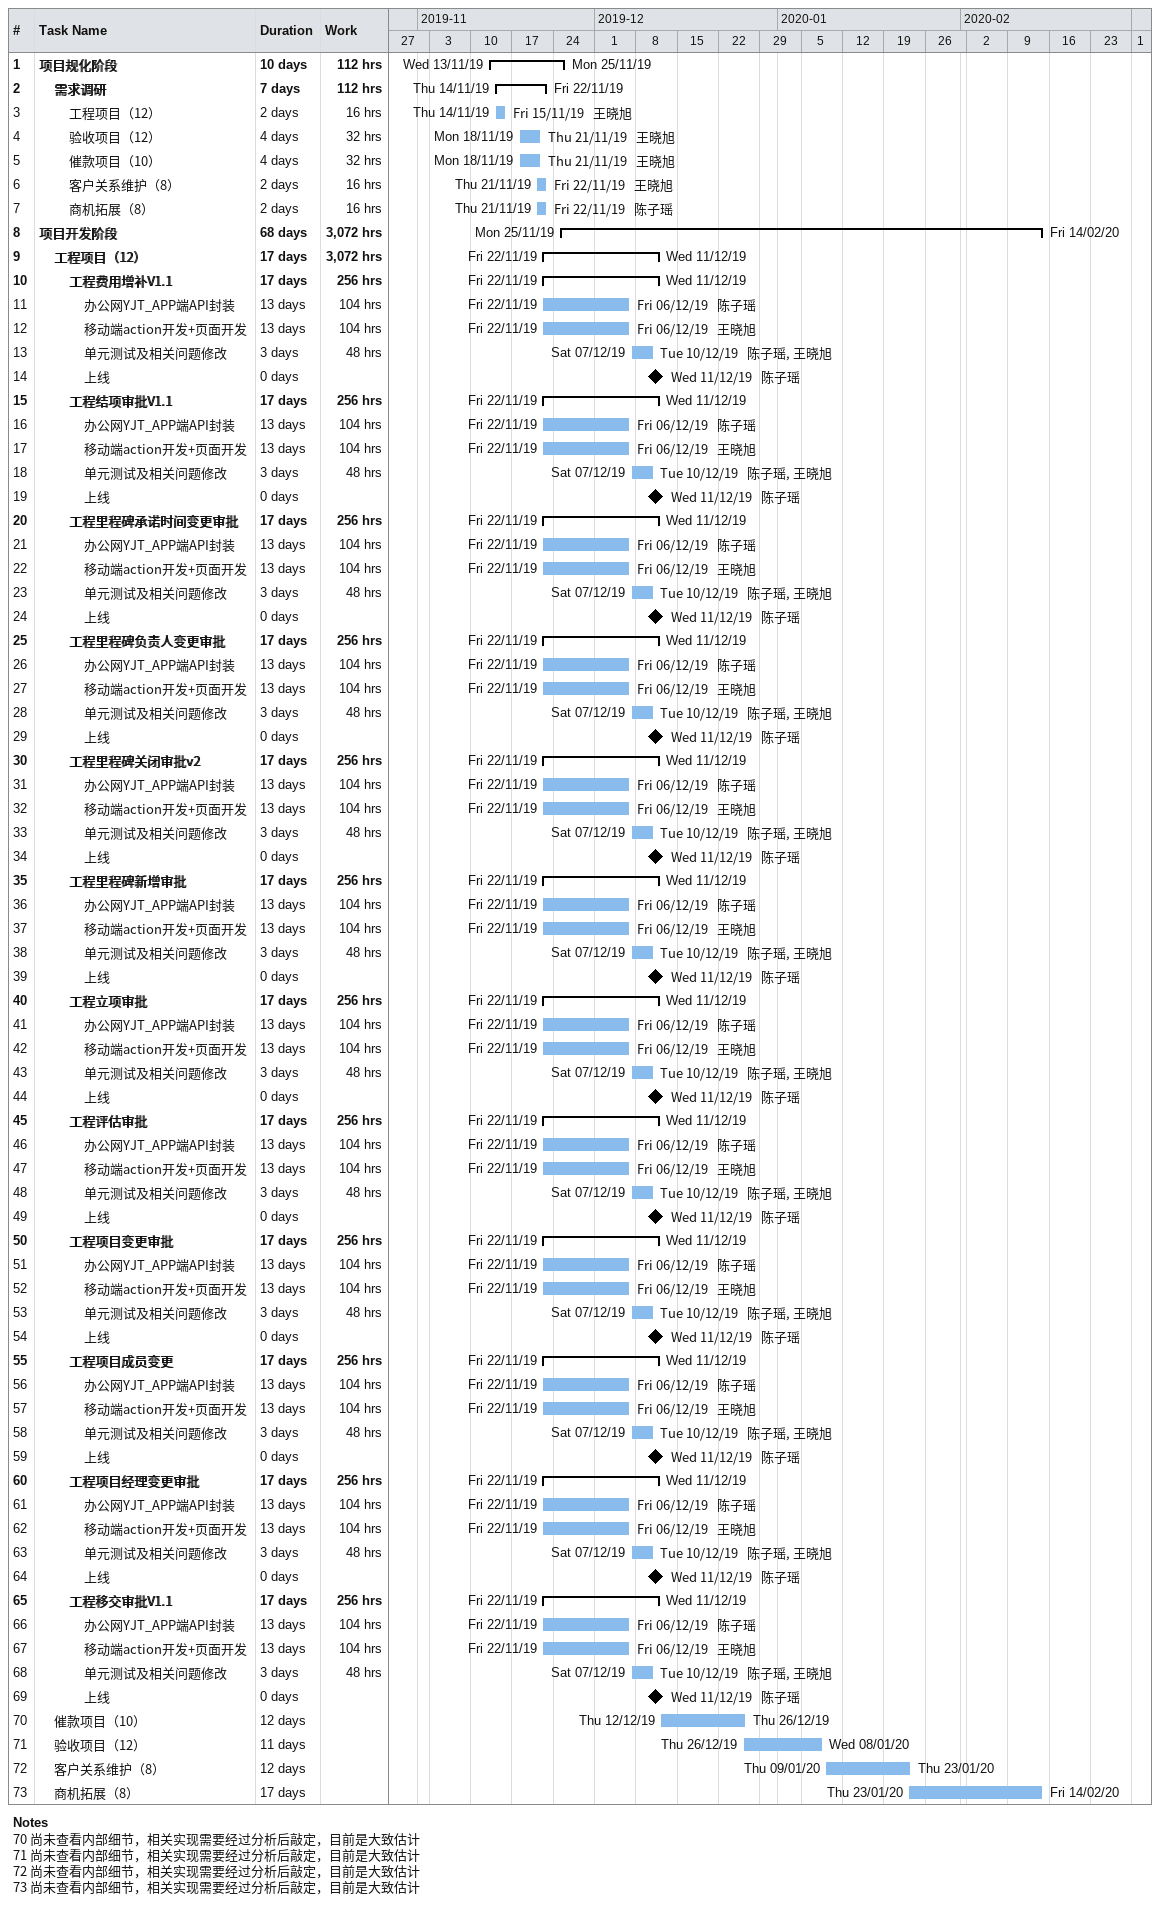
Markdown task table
| ID | Level | Task | Duration | Start | Finish | Resources | Work (h) |
|---|---|---|---|---|---|---|---|
| 1 | 1 | **项目规化阶段** | 10d | 2019-11-13 | 2019-11-25 |  | 112 |
| 2 | 2 | **需求调研** | 7d | 2019-11-14 | 2019-11-22 |  | 112 |
| 3 | 3 | 工程项目（12） | 2d | 2019-11-14 | 2019-11-15 | 王晓旭 | 16 |
| 4 | 3 | 验收项目（12） | 4d | 2019-11-18 | 2019-11-21 | 王晓旭 | 32 |
| 5 | 3 | 催款项目（10） | 4d | 2019-11-18 | 2019-11-21 | 王晓旭 | 32 |
| 6 | 3 | 客户关系维护（8） | 2d | 2019-11-21 | 2019-11-22 | 王晓旭 | 16 |
| 7 | 3 | 商机拓展（8） | 2d | 2019-11-21 | 2019-11-22 | 陈子瑶 | 16 |
| 8 | 1 | **项目开发阶段** | 68d | 2019-11-25 | 2020-02-14 |  | 3072 |
| 9 | 2 | **工程项目（12）** | 17d | 2019-11-22 | 2019-12-11 |  | 3072 |
| 10 | 3 | **工程费用增补V1.1** | 17d | 2019-11-22 | 2019-12-11 |  | 256 |
| 11 | 4 | 办公网YJT_APP端API封装 | 13d | 2019-11-22 | 2019-12-06 | 陈子瑶 | 104 |
| 12 | 4 | 移动端action开发+页面开发 | 13d | 2019-11-22 | 2019-12-06 | 王晓旭 | 104 |
| 13 | 4 | 单元测试及相关问题修改 | 3d | 2019-12-07 | 2019-12-10 | 陈子瑶, 王晓旭 | 48 |
| 14 | 4 | 上线 | 0d | 2019-12-11 | 2019-12-11 | 陈子瑶 |  |
| 15 | 3 | **工程结项审批V1.1** | 17d | 2019-11-22 | 2019-12-11 |  | 256 |
| 16 | 4 | 办公网YJT_APP端API封装 | 13d | 2019-11-22 | 2019-12-06 | 陈子瑶 | 104 |
| 17 | 4 | 移动端action开发+页面开发 | 13d | 2019-11-22 | 2019-12-06 | 王晓旭 | 104 |
| 18 | 4 | 单元测试及相关问题修改 | 3d | 2019-12-07 | 2019-12-10 | 陈子瑶, 王晓旭 | 48 |
| 19 | 4 | 上线 | 0d | 2019-12-11 | 2019-12-11 | 陈子瑶 |  |
| 20 | 3 | **工程里程碑承诺时间变更审批** | 17d | 2019-11-22 | 2019-12-11 |  | 256 |
| 21 | 4 | 办公网YJT_APP端API封装 | 13d | 2019-11-22 | 2019-12-06 | 陈子瑶 | 104 |
| 22 | 4 | 移动端action开发+页面开发 | 13d | 2019-11-22 | 2019-12-06 | 王晓旭 | 104 |
| 23 | 4 | 单元测试及相关问题修改 | 3d | 2019-12-07 | 2019-12-10 | 陈子瑶, 王晓旭 | 48 |
| 24 | 4 | 上线 | 0d | 2019-12-11 | 2019-12-11 | 陈子瑶 |  |
| 25 | 3 | **工程里程碑负责人变更审批** | 17d | 2019-11-22 | 2019-12-11 |  | 256 |
| 26 | 4 | 办公网YJT_APP端API封装 | 13d | 2019-11-22 | 2019-12-06 | 陈子瑶 | 104 |
| 27 | 4 | 移动端action开发+页面开发 | 13d | 2019-11-22 | 2019-12-06 | 王晓旭 | 104 |
| 28 | 4 | 单元测试及相关问题修改 | 3d | 2019-12-07 | 2019-12-10 | 陈子瑶, 王晓旭 | 48 |
| 29 | 4 | 上线 | 0d | 2019-12-11 | 2019-12-11 | 陈子瑶 |  |
| 30 | 3 | **工程里程碑关闭审批v2** | 17d | 2019-11-22 | 2019-12-11 |  | 256 |
| 31 | 4 | 办公网YJT_APP端API封装 | 13d | 2019-11-22 | 2019-12-06 | 陈子瑶 | 104 |
| 32 | 4 | 移动端action开发+页面开发 | 13d | 2019-11-22 | 2019-12-06 | 王晓旭 | 104 |
| 33 | 4 | 单元测试及相关问题修改 | 3d | 2019-12-07 | 2019-12-10 | 陈子瑶, 王晓旭 | 48 |
| 34 | 4 | 上线 | 0d | 2019-12-11 | 2019-12-11 | 陈子瑶 |  |
| 35 | 3 | **工程里程碑新增审批** | 17d | 2019-11-22 | 2019-12-11 |  | 256 |
| 36 | 4 | 办公网YJT_APP端API封装 | 13d | 2019-11-22 | 2019-12-06 | 陈子瑶 | 104 |
| 37 | 4 | 移动端action开发+页面开发 | 13d | 2019-11-22 | 2019-12-06 | 王晓旭 | 104 |
| 38 | 4 | 单元测试及相关问题修改 | 3d | 2019-12-07 | 2019-12-10 | 陈子瑶, 王晓旭 | 48 |
| 39 | 4 | 上线 | 0d | 2019-12-11 | 2019-12-11 | 陈子瑶 |  |
| 40 | 3 | **工程立项审批** | 17d | 2019-11-22 | 2019-12-11 |  | 256 |
| 41 | 4 | 办公网YJT_APP端API封装 | 13d | 2019-11-22 | 2019-12-06 | 陈子瑶 | 104 |
| 42 | 4 | 移动端action开发+页面开发 | 13d | 2019-11-22 | 2019-12-06 | 王晓旭 | 104 |
| 43 | 4 | 单元测试及相关问题修改 | 3d | 2019-12-07 | 2019-12-10 | 陈子瑶, 王晓旭 | 48 |
| 44 | 4 | 上线 | 0d | 2019-12-11 | 2019-12-11 | 陈子瑶 |  |
| 45 | 3 | **工程评估审批** | 17d | 2019-11-22 | 2019-12-11 |  | 256 |
| 46 | 4 | 办公网YJT_APP端API封装 | 13d | 2019-11-22 | 2019-12-06 | 陈子瑶 | 104 |
| 47 | 4 | 移动端action开发+页面开发 | 13d | 2019-11-22 | 2019-12-06 | 王晓旭 | 104 |
| 48 | 4 | 单元测试及相关问题修改 | 3d | 2019-12-07 | 2019-12-10 | 陈子瑶, 王晓旭 | 48 |
| 49 | 4 | 上线 | 0d | 2019-12-11 | 2019-12-11 | 陈子瑶 |  |
| 50 | 3 | **工程项目变更审批** | 17d | 2019-11-22 | 2019-12-11 |  | 256 |
| 51 | 4 | 办公网YJT_APP端API封装 | 13d | 2019-11-22 | 2019-12-06 | 陈子瑶 | 104 |
| 52 | 4 | 移动端action开发+页面开发 | 13d | 2019-11-22 | 2019-12-06 | 王晓旭 | 104 |
| 53 | 4 | 单元测试及相关问题修改 | 3d | 2019-12-07 | 2019-12-10 | 陈子瑶, 王晓旭 | 48 |
| 54 | 4 | 上线 | 0d | 2019-12-11 | 2019-12-11 | 陈子瑶 |  |
| 55 | 3 | **工程项目成员变更** | 17d | 2019-11-22 | 2019-12-11 |  | 256 |
| 56 | 4 | 办公网YJT_APP端API封装 | 13d | 2019-11-22 | 2019-12-06 | 陈子瑶 | 104 |
| 57 | 4 | 移动端action开发+页面开发 | 13d | 2019-11-22 | 2019-12-06 | 王晓旭 | 104 |
| 58 | 4 | 单元测试及相关问题修改 | 3d | 2019-12-07 | 2019-12-10 | 陈子瑶, 王晓旭 | 48 |
| 59 | 4 | 上线 | 0d | 2019-12-11 | 2019-12-11 | 陈子瑶 |  |
| 60 | 3 | **工程项目经理变更审批** | 17d | 2019-11-22 | 2019-12-11 |  | 256 |
| 61 | 4 | 办公网YJT_APP端API封装 | 13d | 2019-11-22 | 2019-12-06 | 陈子瑶 | 104 |
| 62 | 4 | 移动端action开发+页面开发 | 13d | 2019-11-22 | 2019-12-06 | 王晓旭 | 104 |
| 63 | 4 | 单元测试及相关问题修改 | 3d | 2019-12-07 | 2019-12-10 | 陈子瑶, 王晓旭 | 48 |
| 64 | 4 | 上线 | 0d | 2019-12-11 | 2019-12-11 | 陈子瑶 |  |
| 65 | 3 | **工程移交审批V1.1** | 17d | 2019-11-22 | 2019-12-11 |  | 256 |
| 66 | 4 | 办公网YJT_APP端API封装 | 13d | 2019-11-22 | 2019-12-06 | 陈子瑶 | 104 |
| 67 | 4 | 移动端action开发+页面开发 | 13d | 2019-11-22 | 2019-12-06 | 王晓旭 | 104 |
| 68 | 4 | 单元测试及相关问题修改 | 3d | 2019-12-07 | 2019-12-10 | 陈子瑶, 王晓旭 | 48 |
| 69 | 4 | 上线 | 0d | 2019-12-11 | 2019-12-11 | 陈子瑶 |  |
| 70 | 2 | 催款项目（10） | 12d | 2019-12-12 | 2019-12-26 |  |  |
| 71 | 2 | 验收项目（12） | 11d | 2019-12-26 | 2020-01-08 |  |  |
| 72 | 2 | 客户关系维护（8） | 12d | 2020-01-09 | 2020-01-23 |  |  |
| 73 | 2 | 商机拓展（8） | 17d | 2020-01-23 | 2020-02-14 |  |  |

Notes
- 70: 尚未查看内部细节，相关实现需要经过分析后敲定，目前是大致估计
- 71: 尚未查看内部细节，相关实现需要经过分析后敲定，目前是大致估计
- 72: 尚未查看内部细节，相关实现需要经过分析后敲定，目前是大致估计
- 73: 尚未查看内部细节，相关实现需要经过分析后敲定，目前是大致估计
